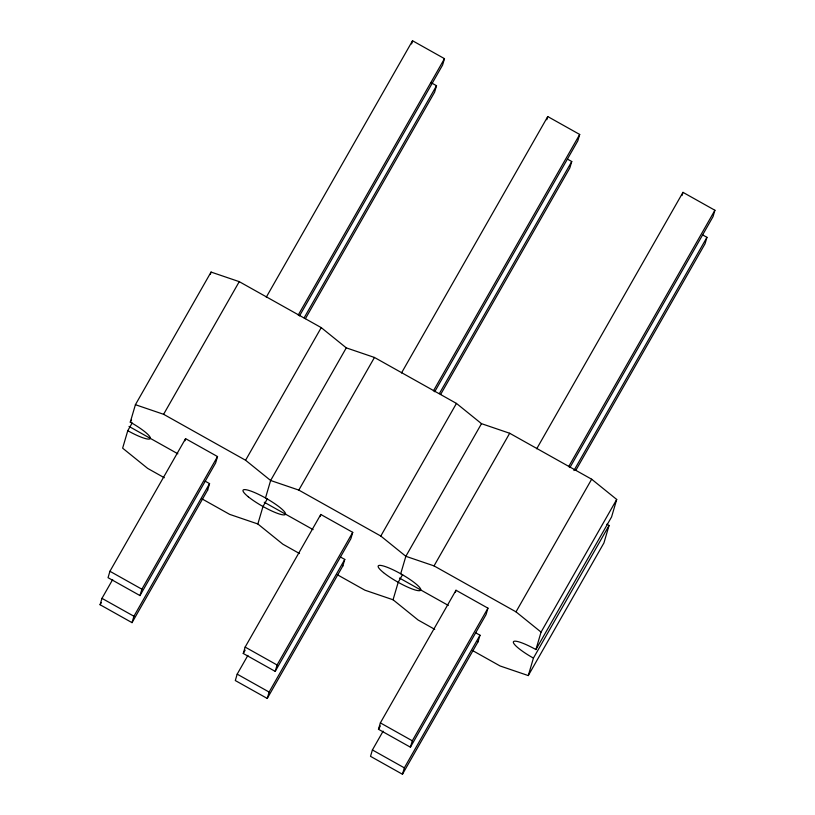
<?xml version="1.0" encoding="UTF-8"?>
<svg xmlns="http://www.w3.org/2000/svg" width="815" height="815" viewBox="0 0 815 815"><rect width="100%" height="100%" fill="white"/><g stroke="black" fill="none" stroke-linecap="round" stroke-linejoin="round"><path stroke-width="1.22" d="M132.183 422.954L127.772 430.697L122.637 448.169L147.688 468.421L164.304 477.733M127.772 430.697A24.43 4.33 29.7 0 0 150.317 438.368A24.43 4.33 29.7 0 0 130.278 422.17L135.412 404.698L211.065 272.067L239.253 281.654L321.232 327.62L346.283 347.862L374.462 357.459L456.451 403.415L481.502 423.668L509.681 433.264L591.659 479.22L616.711 499.463L611.576 516.944L535.924 649.575A24.43 4.33 29.7 0 0 513.379 641.894A24.43 4.33 29.7 0 0 533.418 658.102L528.283 675.574L500.094 665.977L472.405 650.452M207.682 490.009L132.03 622.65L100.092 604.74L101.967 598.353L112.684 579.557M109.923 571.284L108.049 577.682L139.986 595.582L215.639 462.951L217.524 456.563L185.576 438.653L109.923 571.284L141.871 589.194L139.986 595.582M210.382 274.39L211.065 272.067M184.954 440.783L185.576 438.653M132.03 622.65L133.915 616.252L209.567 483.621L205.156 481.156M207.621 490.233L209.567 483.621M299.512 553.538L282.897 544.216L257.846 523.974L262.99 506.492L267.402 498.76M265.496 497.975L270.631 480.493L346.283 347.862M411.595 43.949L412.543 40.75L444.481 58.66L442.596 65.047L299.492 315.945M247.903 655.362L237.185 674.148L235.301 680.545L267.249 698.445L342.901 565.814M243.257 653.477L245.142 647.09L320.794 514.459L352.732 532.358L350.858 538.756L275.205 671.387L243.257 653.477L245.152 650.166M431.013 82.631L436.524 85.718L434.639 92.115L305.401 318.696M320.173 516.588L320.794 514.459M267.249 698.445L269.123 692.057L344.776 559.426L340.375 556.951M275.205 671.387L277.08 664.989L352.732 532.358M342.83 566.038L344.776 559.426M434.731 629.333L418.115 620.021L393.064 599.769L398.199 582.297L402.61 574.555M400.705 573.77L405.85 556.299L481.502 423.668M546.814 119.744L547.751 116.555L579.699 134.455L577.815 140.852L434.701 391.75M383.121 731.157L372.404 749.953L370.519 756.34L402.457 774.25L478.12 641.619M378.476 729.282L380.361 722.885L456.013 590.254L487.951 608.163L486.076 614.551L410.414 747.192L378.476 729.282L380.371 725.961M567.332 159.047L571.743 161.523L569.858 167.91L440.62 394.491M455.381 592.383L456.013 590.254M402.457 774.25L404.342 767.852L479.994 635.221L475.593 632.756M410.414 747.192L412.298 740.794L487.951 608.163M478.048 641.843L479.994 635.221M535.924 649.575L541.058 632.104L616.711 499.463M682.033 195.549L682.97 192.35L714.908 210.26L713.033 216.647L569.919 467.555M606.859 524.198A24.43 4.33 29.7 0 0 609.07 525.461L603.935 542.933L528.283 675.574M702.55 234.852L706.951 237.318L705.077 243.716L575.838 470.296M130.278 422.17L131.541 419.959M135.412 404.698L163.601 414.295L239.253 281.654M266.271 297.18L412.543 40.75M100.092 604.74L101.345 602.53M141.871 589.194L217.524 456.563M298.219 315.079L444.481 58.66M304.127 317.83L436.524 85.718M541.058 632.104L516.007 611.851L434.028 565.895L405.85 556.299L380.799 536.046L298.81 490.09L270.631 480.493L245.58 460.251L321.232 327.62M298.81 490.09L374.462 357.459M401.489 372.975L547.751 116.555M433.427 390.884L579.699 134.455M439.346 393.625L571.743 161.523M380.799 536.046L456.451 403.415M434.028 565.895L509.681 433.264M536.708 448.78L682.97 192.35M568.646 466.679L714.908 210.26M573.933 470.54L706.951 237.318M516.007 611.851L591.659 479.22M533.418 658.102L609.07 525.461M257.846 523.974L229.667 514.377L201.967 498.851M393.064 599.769L364.876 590.172L337.186 574.646M163.601 414.295L245.58 460.251M129.025 426.428L177.884 453.823M264.243 502.234L313.103 529.628M399.452 578.039L448.321 605.423M245.142 647.09L277.08 664.989M380.361 722.885L412.298 740.794M101.967 598.353L133.915 616.252M237.185 674.148L269.123 692.057M372.404 749.953L404.342 767.852M383.508 572.609A24.43 4.33 29.7 0 0 419.694 590.671A24.43 4.33 29.7 0 0 395.153 570.826A24.43 4.33 29.7 0 0 383.508 572.609M248.3 496.804A24.43 4.33 29.7 0 0 284.486 514.866A24.43 4.33 29.7 0 0 259.934 495.031A24.43 4.33 29.7 0 0 248.3 496.804"/></g></svg>
